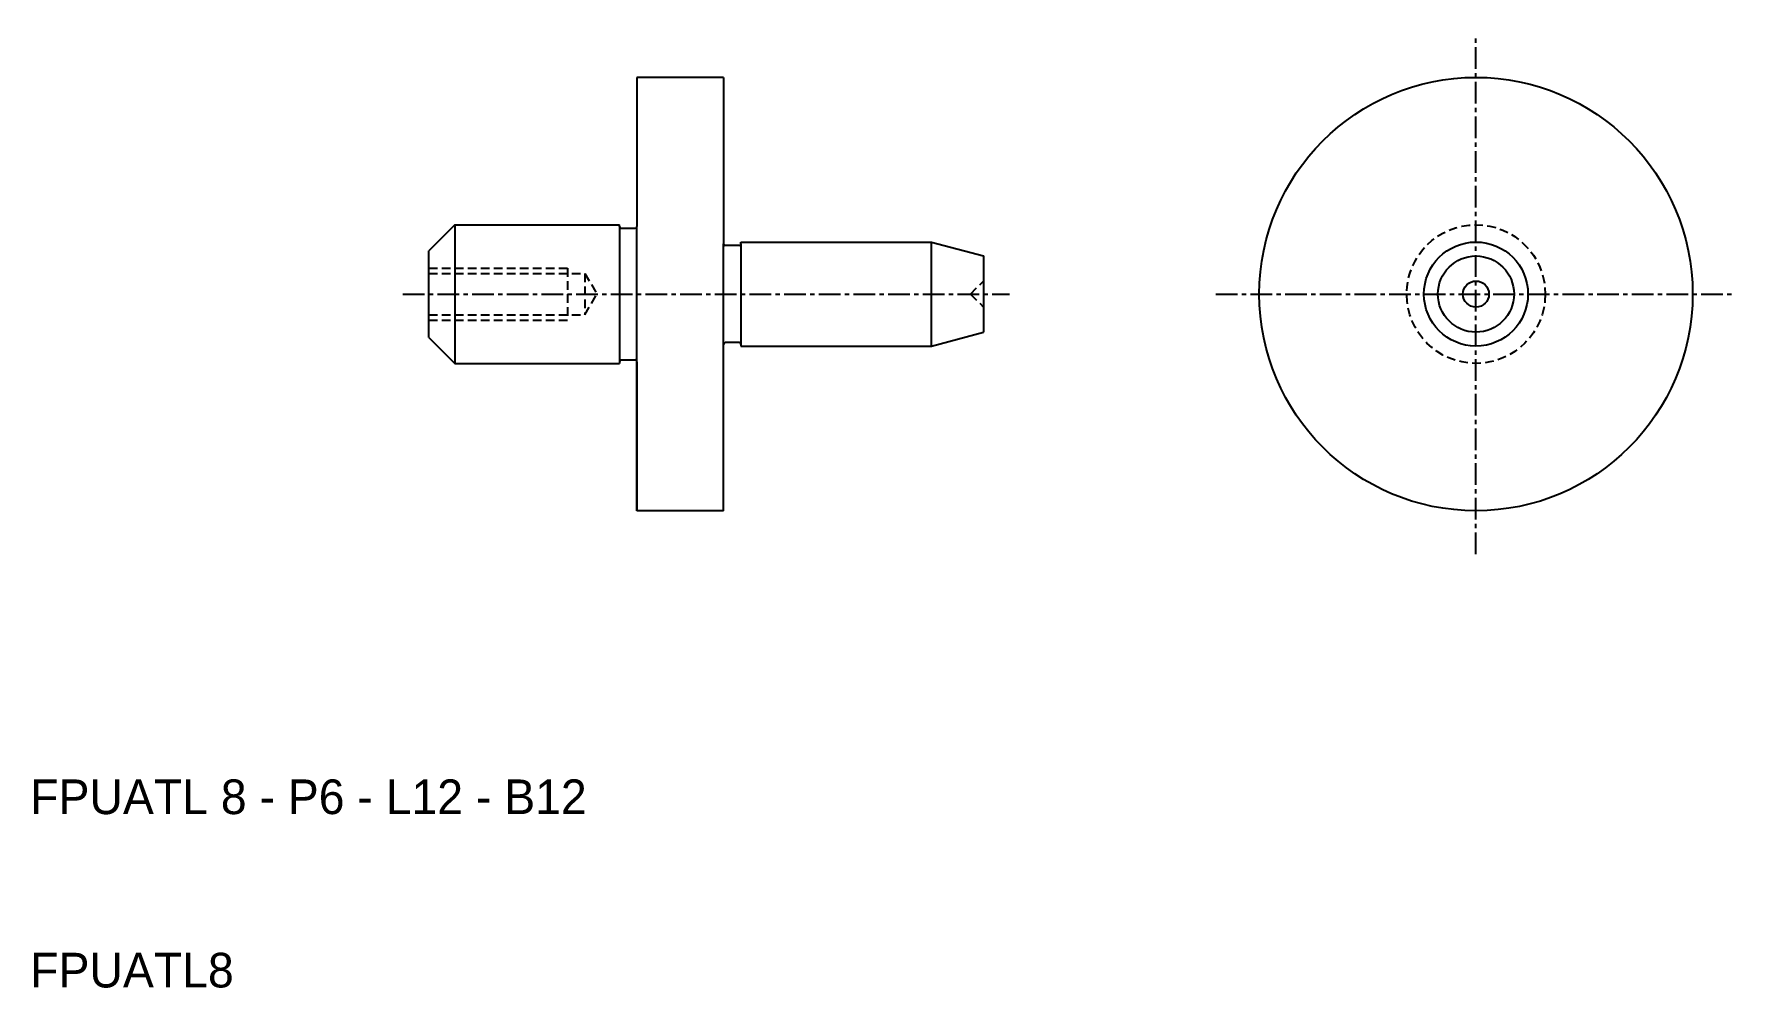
# Model space of a CAD drawing. Extents: x 10.2 to 108.4, y 10 to 65.
import ezdxf

# ---------------------------------------------------------------- set-up
doc = ezdxf.new("R2010")
doc.units = 0
doc.linetypes.add('CENTER', pattern=[2, 1.25, -0.25, 0.25, -0.25])
doc.linetypes.add('DASHED', pattern=[0.75, 0.5, -0.25])
doc.layers.get('0').update_dxf_attribs({"linetype": 'CONTINUOUS'})
doc.layers.add('CENTER', color=1, linetype='CENTER')

msp = doc.modelspace()

# ---------------------------------------------------------------- linework, layer by layer
at = {"color": 7, "linetype": 'CONTINUOUS'}
for p, q in [((45, 62.5), (45, 53.9)), ((50, 62.5), (45, 62.5)), ((50, 62.5), (50, 52.9)), ((34.5, 54), (33, 52.5)), ((34.5, 54), (44, 54)), ((34.5, 54), (34.5, 46)), ((44, 53.9), (44, 54)), ((44, 53.9), (44, 46.1)), ((44.1, 53.8), (44.9, 53.8)), ((45, 46.1), (45, 53.9)), ((33, 47.5), (33, 52.5)), ((50, 47.1), (50, 52.9)), ((50.9, 52.8), (50.1, 52.8)), ((51, 53), (62, 53)), ((51, 52.9), (51, 53)), ((51, 52.9), (51, 53)), ((51, 52.9), (51, 47.1)), ((62, 53), (65, 52.196)), ((62, 47), (62, 53)), ((65, 52.196), (65, 47.804)), ((33, 47.5), (34.5, 46)), ((50.9, 47.2), (50.1, 47.2)), ((62, 47), (65, 47.804)), ((44.1, 46.2), (44.9, 46.2)), ((50, 37.5), (50, 47.1)), ((51, 47.1), (51, 47)), ((51, 47), (62, 47)), ((34.5, 46), (44, 46)), ((44, 46.1), (44, 46)), ((45, 37.5), (45, 46.1)), ((45, 46.1), (45, 37.5)), ((50, 37.5), (45, 37.5))]:
    msp.add_line(p, q, dxfattribs=at)
at = {"color": 3, "linetype": 'DASHED'}
for p, q in [((33, 51.5), (41, 51.5)), ((33, 51.194), (42, 51.194)), ((41, 51.5), (41, 48.5)), ((42, 51.194), (42, 48.806)), ((42, 51.194), (42.689, 50)), ((64.25, 50), (65, 50.75)), ((42, 48.806), (42.689, 50)), ((64.25, 50), (65, 49.25)), ((33, 48.806), (42, 48.806)), ((33, 48.5), (41, 48.5))]:
    msp.add_line(p, q, dxfattribs=at)
at = {"color": 7, "linetype": 'CONTINUOUS'}
for radius in [12.5, 3, 2.196, 0.75]:
    msp.add_circle((93.412, 50), radius, dxfattribs=at)
at = {"color": 3, "linetype": 'DASHED'}
msp.add_circle((93.412, 50), 4, dxfattribs=at)
at = {"color": 7, "linetype": 'CONTINUOUS'}
for centre, start, end in [((44.1, 53.9), 180, 270), ((44.9, 53.9), 270, 0), ((50.1, 52.9), 180, 270), ((50.9, 52.9), 270, 0), ((50.1, 47.1), 90, 180), ((50.9, 47.1), 0, 90), ((44.1, 46.1), 90, 180), ((44.9, 46.1), 0, 90)]:
    msp.add_arc(centre, 0.1, start, end, dxfattribs=at)
at = {"layer": 'CENTER', "color": 1, "linetype": 'CENTER'}
for p, q in [((93.412, 35), (93.412, 65)), ((31.5, 50), (66.5, 50)), ((78.412, 50), (108.412, 50))]:
    msp.add_line(p, q, dxfattribs=at)

# ---------------------------------------------------------------- texts
at = {"color": 7, "linetype": 'CONTINUOUS'}
for s, p in [('FPUATL 8 - P6 - L12 - B12', (10, 20)), ('FPUATL8', (10, 10))]:
    msp.add_text(s, height=2, dxfattribs=at).set_placement(p)

doc.saveas('drawing.dxf')
